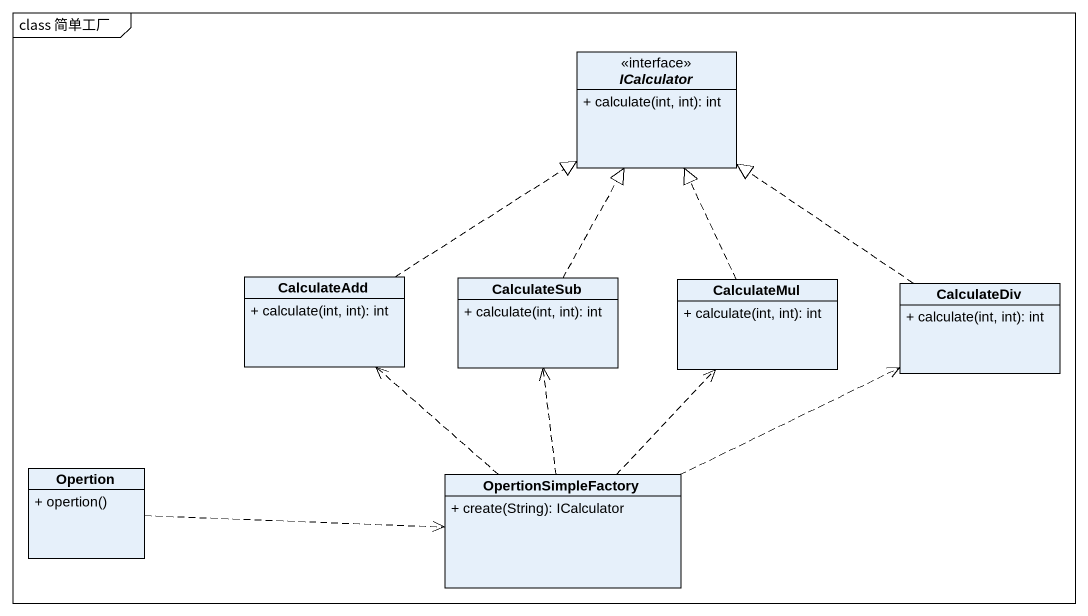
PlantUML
@startuml
mainframe class 简单工厂
hide circle
hide empty members
skinparam classAttributeIconSize 0
interface ICalculator {
  + calculate(int, int): int
}
class CalculateAdd {
  + calculate(int, int): int
}
class CalculateSub {
  + calculate(int, int): int
}
class CalculateMul {
  + calculate(int, int): int
}
class CalculateDiv {
  + calculate(int, int): int
}
class Opertion {
  + opertion()
}
class OpertionSimpleFactory {
  + create(String): ICalculator
}
CalculateAdd .up.|> ICalculator
CalculateSub .up.|> ICalculator
CalculateMul .up.|> ICalculator
CalculateDiv .up.|> ICalculator
Opertion .right.> OpertionSimpleFactory
OpertionSimpleFactory .up.> CalculateAdd
OpertionSimpleFactory .up.> CalculateSub
OpertionSimpleFactory .up.> CalculateMul
OpertionSimpleFactory .right.> CalculateDiv
@enduml
